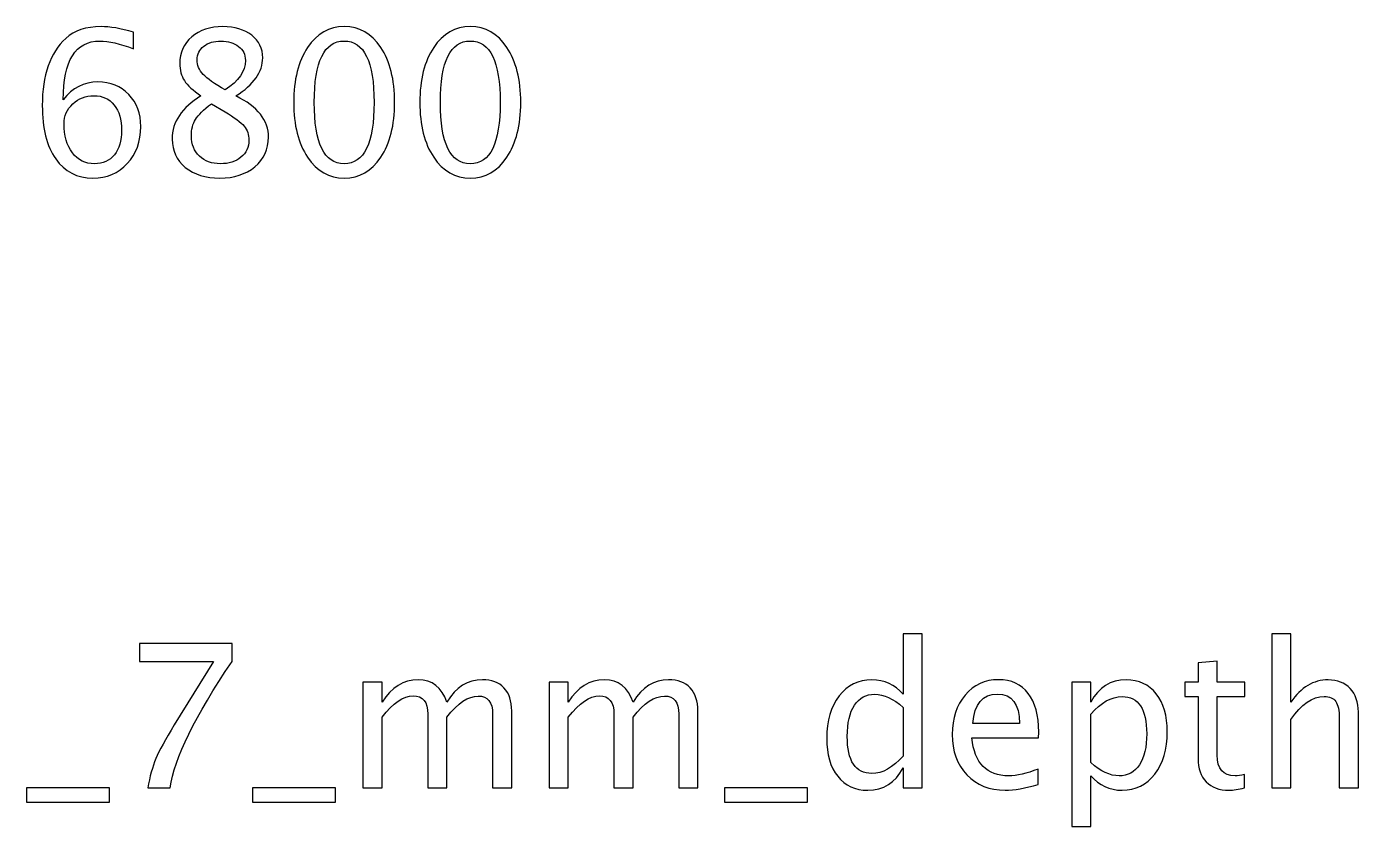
# Model space of a CAD drawing. Header units: centimetres. Extents: x -12.7 to 12.7, y -6.3 to 14.1.
# Drawn here: x 4.19 to 12.67, y 9.02 to 14.11 of the extents above; entities that cross this region are included whole.
import ezdxf

# ---------------------------------------------------------------- set-up
doc = ezdxf.new("R2010")
doc.units = ezdxf.units.CM
doc.header["$MEASUREMENT"] = 0
doc.layers.add('Layer 1', color=7, linetype='Continuous')

msp = doc.modelspace()

# ---------------------------------------------------------------- linework, layer by layer
at = {"layer": 'Layer 1'}
for points, knots in [([(4.42574, 13.64627), (4.48416, 13.72183), (4.55761, 13.75972), (4.64609, 13.75972), (4.64609, 13.75972), (4.72631, 13.75972), (4.79192, 13.73326), (4.84315, 13.68013), (4.84315, 13.68013), (4.89416, 13.62701), (4.91977, 13.55885), (4.91977, 13.47566), (4.91977, 13.47566), (4.91977, 13.3802), (4.8912, 13.30167), (4.83383, 13.24008), (4.83383, 13.24008), (4.77647, 13.17848), (4.70366, 13.14758), (4.61497, 13.14758), (4.61497, 13.14758), (4.51422, 13.14758), (4.43505, 13.18843), (4.37812, 13.26992), (4.37812, 13.26992), (4.32097, 13.35163), (4.29239, 13.46466), (4.29239, 13.6088), (4.29239, 13.6088), (4.29239, 13.80311), (4.34234, 13.94556), (4.44204, 14.03658), (4.44204, 14.03658), (4.49623, 14.08653), (4.57116, 14.11151), (4.66662, 14.11151), (4.66662, 14.11151), (4.72207, 14.11151), (4.79087, 14.10008), (4.87278, 14.07722), (4.87278, 14.07722), (4.87278, 14.07722), (4.87278, 13.97054), (4.87278, 13.97054), (4.87278, 13.97054), (4.78621, 14.00356), (4.71509, 14.02007), (4.65921, 14.02007), (4.65921, 14.02007), (4.50363, 14.02007), (4.42574, 13.8954), (4.42574, 13.64627)], [0, 0, 0, 0, 0.0714286, 0.0714286, 0.0714286, 0.0714286, 0.1428571, 0.1428571, 0.1428571, 0.1428571, 0.2142857, 0.2142857, 0.2142857, 0.2142857, 0.2857143, 0.2857143, 0.2857143, 0.2857143, 0.3571429, 0.3571429, 0.3571429, 0.3571429, 0.4285714, 0.4285714, 0.4285714, 0.4285714, 0.5, 0.5, 0.5, 0.5, 0.5714286, 0.5714286, 0.5714286, 0.5714286, 0.6428571, 0.6428571, 0.6428571, 0.6428571, 0.7142857, 0.7142857, 0.7142857, 0.7142857, 0.7857143, 0.7857143, 0.7857143, 0.7857143, 0.8571429, 0.8571429, 0.8571429, 0.8571429, 1, 1, 1, 1]), ([(5.30246, 13.67019), (5.25208, 13.70532), (5.21695, 13.73792), (5.19726, 13.76819), (5.19726, 13.76819), (5.17758, 13.79824), (5.16784, 13.83465), (5.16784, 13.8772), (5.16784, 13.8772), (5.16784, 13.94662), (5.19324, 14.00314), (5.24383, 14.04653), (5.24383, 14.04653), (5.29463, 14.08992), (5.36088, 14.11151), (5.44258, 14.11151), (5.44258, 14.11151), (5.51794, 14.11151), (5.57911, 14.0931), (5.62589, 14.05627), (5.62589, 14.05627), (5.67267, 14.01965), (5.69616, 13.97181), (5.69616, 13.91318), (5.69616, 13.91318), (5.69616, 13.82428), (5.63922, 13.74321), (5.52556, 13.67019), (5.52556, 13.67019), (5.66378, 13.60245), (5.73299, 13.51503), (5.73299, 13.40793), (5.73299, 13.40793), (5.73299, 13.33152), (5.70399, 13.26908), (5.64621, 13.22039), (5.64621, 13.22039), (5.58842, 13.17192), (5.51413, 13.14758), (5.42311, 13.14758), (5.42311, 13.14758), (5.33231, 13.14758), (5.25907, 13.17044), (5.20319, 13.21616), (5.20319, 13.21616), (5.14752, 13.26167), (5.11958, 13.32178), (5.11958, 13.39608), (5.11958, 13.39608), (5.11958, 13.50614), (5.18054, 13.59737), (5.30246, 13.67019)], [0, 0, 0, 0, 0.0714286, 0.0714286, 0.0714286, 0.0714286, 0.1428571, 0.1428571, 0.1428571, 0.1428571, 0.2142857, 0.2142857, 0.2142857, 0.2142857, 0.2857143, 0.2857143, 0.2857143, 0.2857143, 0.3571429, 0.3571429, 0.3571429, 0.3571429, 0.4285714, 0.4285714, 0.4285714, 0.4285714, 0.5, 0.5, 0.5, 0.5, 0.5714286, 0.5714286, 0.5714286, 0.5714286, 0.6428571, 0.6428571, 0.6428571, 0.6428571, 0.7142857, 0.7142857, 0.7142857, 0.7142857, 0.7857143, 0.7857143, 0.7857143, 0.7857143, 0.8571429, 0.8571429, 0.8571429, 0.8571429, 1, 1, 1, 1]), ([(6.21474, 13.14758), (6.11843, 13.14758), (6.04075, 13.19182), (5.98191, 13.28008), (5.98191, 13.28008), (5.92285, 13.36835), (5.89343, 13.48477), (5.89343, 13.62955), (5.89343, 13.62955), (5.89343, 13.77433), (5.92285, 13.89074), (5.98191, 13.97901), (5.98191, 13.97901), (6.04075, 14.06727), (6.11843, 14.11151), (6.21474, 14.11151), (6.21474, 14.11151), (6.31147, 14.11151), (6.38915, 14.06748), (6.448, 13.97943), (6.448, 13.97943), (6.50663, 13.89138), (6.53605, 13.77475), (6.53605, 13.62955), (6.53605, 13.62955), (6.53605, 13.48477), (6.50663, 13.36835), (6.448, 13.28008), (6.448, 13.28008), (6.38915, 13.19182), (6.31147, 13.14758), (6.21474, 13.14758)], [0, 0, 0, 0, 0.1111111, 0.1111111, 0.1111111, 0.1111111, 0.2222222, 0.2222222, 0.2222222, 0.2222222, 0.3333333, 0.3333333, 0.3333333, 0.3333333, 0.4444444, 0.4444444, 0.4444444, 0.4444444, 0.5555556, 0.5555556, 0.5555556, 0.5555556, 0.6666667, 0.6666667, 0.6666667, 0.6666667, 0.7777778, 0.7777778, 0.7777778, 0.7777778, 1, 1, 1, 1]), ([(7.0178, 13.14758), (6.92149, 13.14758), (6.84381, 13.19182), (6.78497, 13.28008), (6.78497, 13.28008), (6.72591, 13.36835), (6.69649, 13.48477), (6.69649, 13.62955), (6.69649, 13.62955), (6.69649, 13.77433), (6.72591, 13.89074), (6.78497, 13.97901), (6.78497, 13.97901), (6.84381, 14.06727), (6.92149, 14.11151), (7.0178, 14.11151), (7.0178, 14.11151), (7.11453, 14.11151), (7.19221, 14.06748), (7.25106, 13.97943), (7.25106, 13.97943), (7.30969, 13.89138), (7.33911, 13.77475), (7.33911, 13.62955), (7.33911, 13.62955), (7.33911, 13.48477), (7.30969, 13.36835), (7.25106, 13.28008), (7.25106, 13.28008), (7.19221, 13.19182), (7.11453, 13.14758), (7.0178, 13.14758)], [0, 0, 0, 0, 0.1111111, 0.1111111, 0.1111111, 0.1111111, 0.2222222, 0.2222222, 0.2222222, 0.2222222, 0.3333333, 0.3333333, 0.3333333, 0.3333333, 0.4444444, 0.4444444, 0.4444444, 0.4444444, 0.5555556, 0.5555556, 0.5555556, 0.5555556, 0.6666667, 0.6666667, 0.6666667, 0.6666667, 0.7777778, 0.7777778, 0.7777778, 0.7777778, 1, 1, 1, 1]), ([(5.4574, 13.7085), (5.54291, 13.76501), (5.58567, 13.82767), (5.58567, 13.89688), (5.58567, 13.89688), (5.58567, 13.93392), (5.57128, 13.96356), (5.5427, 13.9862), (5.5427, 13.9862), (5.51392, 14.00885), (5.47645, 14.02007), (5.4301, 14.02007), (5.4301, 14.02007), (5.38522, 14.02007), (5.3486, 14.00906), (5.32045, 13.98684), (5.32045, 13.98684), (5.2923, 13.96461), (5.27833, 13.93604), (5.27833, 13.90069), (5.27833, 13.90069), (5.27833, 13.8664), (5.29103, 13.8355), (5.31643, 13.80798), (5.31643, 13.80798), (5.34183, 13.78068), (5.38882, 13.74744), (5.4574, 13.7085)], [0, 0, 0, 0, 0.125, 0.125, 0.125, 0.125, 0.25, 0.25, 0.25, 0.25, 0.375, 0.375, 0.375, 0.375, 0.5, 0.5, 0.5, 0.5, 0.625, 0.625, 0.625, 0.625, 0.75, 0.75, 0.75, 0.75, 1, 1, 1, 1]), ([(6.21453, 13.23902), (6.34174, 13.23902), (6.40524, 13.3692), (6.40524, 13.62955), (6.40524, 13.62955), (6.40524, 13.8899), (6.34174, 14.02007), (6.21453, 14.02007), (6.21453, 14.02007), (6.08774, 14.02007), (6.02424, 13.8899), (6.02424, 13.62955), (6.02424, 13.62955), (6.02424, 13.3692), (6.08774, 13.23902), (6.21453, 13.23902)], [0, 0, 0, 0, 0.2, 0.2, 0.2, 0.2, 0.4, 0.4, 0.4, 0.4, 0.6, 0.6, 0.6, 0.6, 1, 1, 1, 1]), ([(7.01759, 13.23902), (7.1448, 13.23902), (7.2083, 13.3692), (7.2083, 13.62955), (7.2083, 13.62955), (7.2083, 13.8899), (7.1448, 14.02007), (7.01759, 14.02007), (7.01759, 14.02007), (6.8908, 14.02007), (6.8273, 13.8899), (6.8273, 13.62955), (6.8273, 13.62955), (6.8273, 13.3692), (6.8908, 13.23902), (7.01759, 13.23902)], [0, 0, 0, 0, 0.2, 0.2, 0.2, 0.2, 0.4, 0.4, 0.4, 0.4, 0.6, 0.6, 0.6, 0.6, 1, 1, 1, 1]), ([(4.79785, 13.45153), (4.79785, 13.51948), (4.78219, 13.57324), (4.75065, 13.61282), (4.75065, 13.61282), (4.71911, 13.65241), (4.67593, 13.67209), (4.62111, 13.67209), (4.62111, 13.67209), (4.56883, 13.67209), (4.52417, 13.65473), (4.48691, 13.61981), (4.48691, 13.61981), (4.44945, 13.5851), (4.43082, 13.54319), (4.43082, 13.49429), (4.43082, 13.49429), (4.43082, 13.41724), (4.4486, 13.35544), (4.48395, 13.30887), (4.48395, 13.30887), (4.51951, 13.2623), (4.5665, 13.23902), (4.62492, 13.23902), (4.62492, 13.23902), (4.67805, 13.23902), (4.72017, 13.25807), (4.75128, 13.29617), (4.75128, 13.29617), (4.7824, 13.33427), (4.79785, 13.38613), (4.79785, 13.45153)], [0, 0, 0, 0, 0.1111111, 0.1111111, 0.1111111, 0.1111111, 0.2222222, 0.2222222, 0.2222222, 0.2222222, 0.3333333, 0.3333333, 0.3333333, 0.3333333, 0.4444444, 0.4444444, 0.4444444, 0.4444444, 0.5555556, 0.5555556, 0.5555556, 0.5555556, 0.6666667, 0.6666667, 0.6666667, 0.6666667, 0.7777778, 0.7777778, 0.7777778, 0.7777778, 1, 1, 1, 1]), ([(5.36892, 13.62066), (5.31939, 13.58256), (5.28574, 13.54932), (5.26796, 13.52096), (5.26796, 13.52096), (5.25039, 13.4926), (5.2415, 13.45746), (5.2415, 13.41513), (5.2415, 13.41513), (5.2415, 13.36263), (5.25843, 13.32009), (5.29251, 13.2877), (5.29251, 13.2877), (5.32659, 13.25532), (5.37125, 13.23902), (5.42692, 13.23902), (5.42692, 13.23902), (5.48047, 13.23902), (5.52408, 13.25278), (5.55773, 13.28051), (5.55773, 13.28051), (5.5916, 13.30824), (5.60853, 13.34422), (5.60853, 13.38846), (5.60853, 13.38846), (5.60853, 13.42402), (5.59816, 13.45429), (5.5772, 13.47884), (5.5772, 13.47884), (5.55625, 13.50339), (5.51582, 13.53345), (5.45592, 13.56901), (5.45592, 13.56901), (5.45592, 13.56901), (5.36892, 13.62066), (5.36892, 13.62066)], [0, 0, 0, 0, 0.1, 0.1, 0.1, 0.1, 0.2, 0.2, 0.2, 0.2, 0.3, 0.3, 0.3, 0.3, 0.4, 0.4, 0.4, 0.4, 0.5, 0.5, 0.5, 0.5, 0.6, 0.6, 0.6, 0.6, 0.7, 0.7, 0.7, 0.7, 0.8, 0.8, 0.8, 0.8, 1, 1, 1, 1]), ([(4.96485, 9.2673), (4.9767, 9.33884), (4.99385, 9.40086), (5.01586, 9.45293), (5.01586, 9.45293), (5.03788, 9.505), (5.07703, 9.57676), (5.13291, 9.66777), (5.13291, 9.66777), (5.13291, 9.66777), (5.38268, 10.07121), (5.38268, 10.07121), (5.38268, 10.07121), (5.38268, 10.07121), (4.91151, 10.07121), (4.91151, 10.07121), (4.91151, 10.07121), (4.91151, 10.07121), (4.91151, 10.18551), (4.91151, 10.18551), (4.91151, 10.18551), (4.91151, 10.18551), (5.50079, 10.18551), (5.50079, 10.18551), (5.50079, 10.18551), (5.50079, 10.18551), (5.50079, 10.07121), (5.50079, 10.07121), (5.50079, 10.07121), (5.26563, 9.72408), (5.13397, 9.45611), (5.10582, 9.2673), (5.10582, 9.2673), (5.10582, 9.2673), (4.96485, 9.2673), (4.96485, 9.2673)], [0, 0, 0, 0, 0.1, 0.1, 0.1, 0.1, 0.2, 0.2, 0.2, 0.2, 0.3, 0.3, 0.3, 0.3, 0.4, 0.4, 0.4, 0.4, 0.5, 0.5, 0.5, 0.5, 0.6, 0.6, 0.6, 0.6, 0.7, 0.7, 0.7, 0.7, 0.8, 0.8, 0.8, 0.8, 1, 1, 1, 1]), ([(9.77392, 9.2673), (9.77392, 9.2673), (9.77392, 9.39367), (9.77392, 9.39367), (9.77392, 9.39367), (9.72418, 9.29926), (9.64925, 9.25206), (9.54913, 9.25206), (9.54913, 9.25206), (9.46785, 9.25206), (9.40393, 9.28148), (9.35736, 9.34054), (9.35736, 9.34054), (9.31079, 9.39959), (9.28751, 9.48024), (9.28751, 9.58247), (9.28751, 9.58247), (9.28751, 9.69423), (9.31397, 9.78419), (9.36667, 9.85235), (9.36667, 9.85235), (9.41959, 9.92029), (9.48902, 9.95437), (9.57517, 9.95437), (9.57517, 9.95437), (9.65496, 9.95437), (9.72143, 9.92389), (9.77392, 9.86272), (9.77392, 9.86272), (9.77392, 9.86272), (9.77392, 10.24647), (9.77392, 10.24647), (9.77392, 10.24647), (9.77392, 10.24647), (9.89584, 10.24647), (9.89584, 10.24647), (9.89584, 10.24647), (9.89584, 10.24647), (9.89584, 9.2673), (9.89584, 9.2673), (9.89584, 9.2673), (9.89584, 9.2673), (9.77392, 9.2673), (9.77392, 9.2673)], [0, 0, 0, 0, 0.0833333, 0.0833333, 0.0833333, 0.0833333, 0.1666667, 0.1666667, 0.1666667, 0.1666667, 0.25, 0.25, 0.25, 0.25, 0.3333333, 0.3333333, 0.3333333, 0.3333333, 0.4166667, 0.4166667, 0.4166667, 0.4166667, 0.5, 0.5, 0.5, 0.5, 0.5833333, 0.5833333, 0.5833333, 0.5833333, 0.6666667, 0.6666667, 0.6666667, 0.6666667, 0.75, 0.75, 0.75, 0.75, 0.8333333, 0.8333333, 0.8333333, 0.8333333, 1, 1, 1, 1]), ([(12.12193, 9.2673), (12.12193, 9.2673), (12.12193, 10.24647), (12.12193, 10.24647), (12.12193, 10.24647), (12.12193, 10.24647), (12.24385, 10.24647), (12.24385, 10.24647), (12.24385, 10.24647), (12.24385, 10.24647), (12.24385, 9.81319), (12.24385, 9.81319), (12.24385, 9.81319), (12.30841, 9.90738), (12.38757, 9.95437), (12.48113, 9.95437), (12.48113, 9.95437), (12.53997, 9.95437), (12.58675, 9.93596), (12.62125, 9.89891), (12.62125, 9.89891), (12.65575, 9.86208), (12.67311, 9.81234), (12.67311, 9.75011), (12.67311, 9.75011), (12.67311, 9.75011), (12.67311, 9.2673), (12.67311, 9.2673), (12.67311, 9.2673), (12.67311, 9.2673), (12.55119, 9.2673), (12.55119, 9.2673), (12.55119, 9.2673), (12.55119, 9.2673), (12.55119, 9.71032), (12.55119, 9.71032), (12.55119, 9.71032), (12.55119, 9.76027), (12.54378, 9.79583), (12.52918, 9.817), (12.52918, 9.817), (12.51436, 9.83838), (12.49002, 9.84896), (12.45594, 9.84896), (12.45594, 9.84896), (12.38101, 9.84896), (12.31031, 9.80007), (12.24385, 9.70228), (12.24385, 9.70228), (12.24385, 9.70228), (12.24385, 9.2673), (12.24385, 9.2673), (12.24385, 9.2673), (12.24385, 9.2673), (12.12193, 9.2673), (12.12193, 9.2673)], [0, 0, 0, 0, 0.0666667, 0.0666667, 0.0666667, 0.0666667, 0.1333333, 0.1333333, 0.1333333, 0.1333333, 0.2, 0.2, 0.2, 0.2, 0.2666667, 0.2666667, 0.2666667, 0.2666667, 0.3333333, 0.3333333, 0.3333333, 0.3333333, 0.4, 0.4, 0.4, 0.4, 0.4666667, 0.4666667, 0.4666667, 0.4666667, 0.5333333, 0.5333333, 0.5333333, 0.5333333, 0.6, 0.6, 0.6, 0.6, 0.6666667, 0.6666667, 0.6666667, 0.6666667, 0.7333333, 0.7333333, 0.7333333, 0.7333333, 0.8, 0.8, 0.8, 0.8, 0.8666667, 0.8666667, 0.8666667, 0.8666667, 1, 1, 1, 1]), ([(11.94794, 9.26751), (11.91026, 9.25714), (11.87746, 9.25206), (11.84973, 9.25206), (11.84973, 9.25206), (11.7875, 9.25206), (11.73903, 9.26984), (11.70431, 9.3054), (11.70431, 9.3054), (11.66939, 9.34096), (11.65203, 9.39028), (11.65203, 9.45357), (11.65203, 9.45357), (11.65203, 9.45357), (11.65203, 9.84896), (11.65203, 9.84896), (11.65203, 9.84896), (11.65203, 9.84896), (11.56779, 9.84896), (11.56779, 9.84896), (11.56779, 9.84896), (11.56779, 9.84896), (11.56779, 9.9404), (11.56779, 9.9404), (11.56779, 9.9404), (11.56779, 9.9404), (11.65203, 9.9404), (11.65203, 9.9404), (11.65203, 9.9404), (11.65203, 9.9404), (11.65203, 10.06211), (11.65203, 10.06211), (11.65203, 10.06211), (11.65203, 10.06211), (11.77395, 10.07375), (11.77395, 10.07375), (11.77395, 10.07375), (11.77395, 10.07375), (11.77395, 9.9404), (11.77395, 9.9404), (11.77395, 9.9404), (11.77395, 9.9404), (11.95048, 9.9404), (11.95048, 9.9404), (11.95048, 9.9404), (11.95048, 9.9404), (11.95048, 9.84896), (11.95048, 9.84896), (11.95048, 9.84896), (11.95048, 9.84896), (11.77395, 9.84896), (11.77395, 9.84896), (11.77395, 9.84896), (11.77395, 9.84896), (11.77395, 9.47558), (11.77395, 9.47558), (11.77395, 9.47558), (11.77395, 9.38753), (11.81226, 9.3435), (11.88867, 9.3435), (11.88867, 9.3435), (11.90497, 9.3435), (11.92466, 9.34625), (11.94794, 9.35154), (11.94794, 9.35154), (11.94794, 9.35154), (11.94794, 9.26751), (11.94794, 9.26751)], [0, 0, 0, 0, 0.0555556, 0.0555556, 0.0555556, 0.0555556, 0.1111111, 0.1111111, 0.1111111, 0.1111111, 0.1666667, 0.1666667, 0.1666667, 0.1666667, 0.2222222, 0.2222222, 0.2222222, 0.2222222, 0.2777778, 0.2777778, 0.2777778, 0.2777778, 0.3333333, 0.3333333, 0.3333333, 0.3333333, 0.3888889, 0.3888889, 0.3888889, 0.3888889, 0.4444444, 0.4444444, 0.4444444, 0.4444444, 0.5, 0.5, 0.5, 0.5, 0.5555556, 0.5555556, 0.5555556, 0.5555556, 0.6111111, 0.6111111, 0.6111111, 0.6111111, 0.6666667, 0.6666667, 0.6666667, 0.6666667, 0.7222222, 0.7222222, 0.7222222, 0.7222222, 0.7777778, 0.7777778, 0.7777778, 0.7777778, 0.8333333, 0.8333333, 0.8333333, 0.8333333, 0.8888889, 0.8888889, 0.8888889, 0.8888889, 1, 1, 1, 1]), ([(6.33433, 9.2673), (6.33433, 9.2673), (6.33433, 9.9404), (6.33433, 9.9404), (6.33433, 9.9404), (6.33433, 9.9404), (6.45625, 9.9404), (6.45625, 9.9404), (6.45625, 9.9404), (6.45625, 9.9404), (6.45625, 9.81319), (6.45625, 9.81319), (6.45625, 9.81319), (6.51573, 9.90738), (6.59193, 9.95437), (6.68527, 9.95437), (6.68527, 9.95437), (6.77523, 9.95437), (6.8364, 9.90738), (6.869, 9.81319), (6.869, 9.81319), (6.92679, 9.90823), (7.00214, 9.95564), (7.09464, 9.95564), (7.09464, 9.95564), (7.15369, 9.95564), (7.19962, 9.93828), (7.23243, 9.90336), (7.23243, 9.90336), (7.26524, 9.86843), (7.28175, 9.81954), (7.28175, 9.75667), (7.28175, 9.75667), (7.28175, 9.75667), (7.28175, 9.2673), (7.28175, 9.2673), (7.28175, 9.2673), (7.28175, 9.2673), (7.15983, 9.2673), (7.15983, 9.2673), (7.15983, 9.2673), (7.15983, 9.2673), (7.15983, 9.73657), (7.15983, 9.73657), (7.15983, 9.73657), (7.15983, 9.81319), (7.12935, 9.8515), (7.06839, 9.8515), (7.06839, 9.8515), (7.0051, 9.8515), (6.93864, 9.80684), (6.869, 9.7173), (6.869, 9.7173), (6.869, 9.7173), (6.869, 9.2673), (6.869, 9.2673), (6.869, 9.2673), (6.869, 9.2673), (6.74708, 9.2673), (6.74708, 9.2673), (6.74708, 9.2673), (6.74708, 9.2673), (6.74708, 9.73699), (6.74708, 9.73699), (6.74708, 9.73699), (6.74708, 9.81425), (6.71618, 9.85277), (6.65416, 9.85277), (6.65416, 9.85277), (6.59256, 9.85277), (6.52652, 9.8079), (6.45625, 9.71794), (6.45625, 9.71794), (6.45625, 9.71794), (6.45625, 9.2673), (6.45625, 9.2673), (6.45625, 9.2673), (6.45625, 9.2673), (6.33433, 9.2673), (6.33433, 9.2673)], [0, 0, 0, 0, 0.047619, 0.047619, 0.047619, 0.047619, 0.0952381, 0.0952381, 0.0952381, 0.0952381, 0.1428571, 0.1428571, 0.1428571, 0.1428571, 0.1904762, 0.1904762, 0.1904762, 0.1904762, 0.2380952, 0.2380952, 0.2380952, 0.2380952, 0.2857143, 0.2857143, 0.2857143, 0.2857143, 0.3333333, 0.3333333, 0.3333333, 0.3333333, 0.3809524, 0.3809524, 0.3809524, 0.3809524, 0.4285714, 0.4285714, 0.4285714, 0.4285714, 0.4761905, 0.4761905, 0.4761905, 0.4761905, 0.5238095, 0.5238095, 0.5238095, 0.5238095, 0.5714286, 0.5714286, 0.5714286, 0.5714286, 0.6190476, 0.6190476, 0.6190476, 0.6190476, 0.6666667, 0.6666667, 0.6666667, 0.6666667, 0.7142857, 0.7142857, 0.7142857, 0.7142857, 0.7619048, 0.7619048, 0.7619048, 0.7619048, 0.8095238, 0.8095238, 0.8095238, 0.8095238, 0.8571429, 0.8571429, 0.8571429, 0.8571429, 0.9047619, 0.9047619, 0.9047619, 0.9047619, 1, 1, 1, 1]), ([(7.52009, 9.2673), (7.52009, 9.2673), (7.52009, 9.9404), (7.52009, 9.9404), (7.52009, 9.9404), (7.52009, 9.9404), (7.64201, 9.9404), (7.64201, 9.9404), (7.64201, 9.9404), (7.64201, 9.9404), (7.64201, 9.81319), (7.64201, 9.81319), (7.64201, 9.81319), (7.70149, 9.90738), (7.77769, 9.95437), (7.87103, 9.95437), (7.87103, 9.95437), (7.96099, 9.95437), (8.02216, 9.90738), (8.05476, 9.81319), (8.05476, 9.81319), (8.11255, 9.90823), (8.1879, 9.95564), (8.2804, 9.95564), (8.2804, 9.95564), (8.33945, 9.95564), (8.38538, 9.93828), (8.41819, 9.90336), (8.41819, 9.90336), (8.451, 9.86843), (8.46751, 9.81954), (8.46751, 9.75667), (8.46751, 9.75667), (8.46751, 9.75667), (8.46751, 9.2673), (8.46751, 9.2673), (8.46751, 9.2673), (8.46751, 9.2673), (8.34559, 9.2673), (8.34559, 9.2673), (8.34559, 9.2673), (8.34559, 9.2673), (8.34559, 9.73657), (8.34559, 9.73657), (8.34559, 9.73657), (8.34559, 9.81319), (8.31511, 9.8515), (8.25415, 9.8515), (8.25415, 9.8515), (8.19086, 9.8515), (8.1244, 9.80684), (8.05476, 9.7173), (8.05476, 9.7173), (8.05476, 9.7173), (8.05476, 9.2673), (8.05476, 9.2673), (8.05476, 9.2673), (8.05476, 9.2673), (7.93284, 9.2673), (7.93284, 9.2673), (7.93284, 9.2673), (7.93284, 9.2673), (7.93284, 9.73699), (7.93284, 9.73699), (7.93284, 9.73699), (7.93284, 9.81425), (7.90194, 9.85277), (7.83992, 9.85277), (7.83992, 9.85277), (7.77832, 9.85277), (7.71228, 9.8079), (7.64201, 9.71794), (7.64201, 9.71794), (7.64201, 9.71794), (7.64201, 9.2673), (7.64201, 9.2673), (7.64201, 9.2673), (7.64201, 9.2673), (7.52009, 9.2673), (7.52009, 9.2673)], [0, 0, 0, 0, 0.047619, 0.047619, 0.047619, 0.047619, 0.0952381, 0.0952381, 0.0952381, 0.0952381, 0.1428571, 0.1428571, 0.1428571, 0.1428571, 0.1904762, 0.1904762, 0.1904762, 0.1904762, 0.2380952, 0.2380952, 0.2380952, 0.2380952, 0.2857143, 0.2857143, 0.2857143, 0.2857143, 0.3333333, 0.3333333, 0.3333333, 0.3333333, 0.3809524, 0.3809524, 0.3809524, 0.3809524, 0.4285714, 0.4285714, 0.4285714, 0.4285714, 0.4761905, 0.4761905, 0.4761905, 0.4761905, 0.5238095, 0.5238095, 0.5238095, 0.5238095, 0.5714286, 0.5714286, 0.5714286, 0.5714286, 0.6190476, 0.6190476, 0.6190476, 0.6190476, 0.6666667, 0.6666667, 0.6666667, 0.6666667, 0.7142857, 0.7142857, 0.7142857, 0.7142857, 0.7619048, 0.7619048, 0.7619048, 0.7619048, 0.8095238, 0.8095238, 0.8095238, 0.8095238, 0.8571429, 0.8571429, 0.8571429, 0.8571429, 0.9047619, 0.9047619, 0.9047619, 0.9047619, 1, 1, 1, 1]), ([(10.63413, 9.28889), (10.55222, 9.26434), (10.48215, 9.25206), (10.42373, 9.25206), (10.42373, 9.25206), (10.32404, 9.25206), (10.24297, 9.28508), (10.18053, 9.35091), (10.18053, 9.35091), (10.11809, 9.41674), (10.08676, 9.50204), (10.08676, 9.60703), (10.08676, 9.60703), (10.08676, 9.70884), (10.11428, 9.79245), (10.16952, 9.85785), (10.16952, 9.85785), (10.22477, 9.92304), (10.29546, 9.95564), (10.38161, 9.95564), (10.38161, 9.95564), (10.4631, 9.95564), (10.52618, 9.92664), (10.57063, 9.86865), (10.57063, 9.86865), (10.61508, 9.81065), (10.63731, 9.72852), (10.63731, 9.62205), (10.63731, 9.62205), (10.63731, 9.62205), (10.63667, 9.5848), (10.63667, 9.5848), (10.63667, 9.5848), (10.63667, 9.5848), (10.21122, 9.5848), (10.21122, 9.5848), (10.21122, 9.5848), (10.229, 9.42393), (10.30753, 9.3435), (10.44659, 9.3435), (10.44659, 9.3435), (10.49761, 9.3435), (10.56005, 9.35789), (10.63413, 9.38668), (10.63413, 9.38668), (10.63413, 9.38668), (10.63413, 9.28889), (10.63413, 9.28889)], [0, 0, 0, 0, 0.0769231, 0.0769231, 0.0769231, 0.0769231, 0.1538462, 0.1538462, 0.1538462, 0.1538462, 0.2307692, 0.2307692, 0.2307692, 0.2307692, 0.3076923, 0.3076923, 0.3076923, 0.3076923, 0.3846154, 0.3846154, 0.3846154, 0.3846154, 0.4615385, 0.4615385, 0.4615385, 0.4615385, 0.5384615, 0.5384615, 0.5384615, 0.5384615, 0.6153846, 0.6153846, 0.6153846, 0.6153846, 0.6923077, 0.6923077, 0.6923077, 0.6923077, 0.7692308, 0.7692308, 0.7692308, 0.7692308, 0.8461538, 0.8461538, 0.8461538, 0.8461538, 1, 1, 1, 1]), ([(10.8477, 9.02219), (10.8477, 9.02219), (10.8477, 9.9404), (10.8477, 9.9404), (10.8477, 9.9404), (10.8477, 9.9404), (10.96962, 9.9404), (10.96962, 9.9404), (10.96962, 9.9404), (10.96962, 9.9404), (10.96962, 9.81319), (10.96962, 9.81319), (10.96962, 9.81319), (11.01957, 9.90738), (11.09472, 9.95437), (11.19483, 9.95437), (11.19483, 9.95437), (11.2759, 9.95437), (11.33961, 9.92495), (11.38618, 9.86589), (11.38618, 9.86589), (11.43275, 9.80684), (11.45603, 9.72619), (11.45603, 9.62396), (11.45603, 9.62396), (11.45603, 9.51262), (11.42957, 9.42266), (11.37687, 9.35451), (11.37687, 9.35451), (11.32416, 9.28614), (11.25474, 9.25206), (11.1688, 9.25206), (11.1688, 9.25206), (11.089, 9.25206), (11.02254, 9.28254), (10.96962, 9.34371), (10.96962, 9.34371), (10.96962, 9.34371), (10.96962, 9.02219), (10.96962, 9.02219), (10.96962, 9.02219), (10.96962, 9.02219), (10.8477, 9.02219), (10.8477, 9.02219)], [0, 0, 0, 0, 0.0833333, 0.0833333, 0.0833333, 0.0833333, 0.1666667, 0.1666667, 0.1666667, 0.1666667, 0.25, 0.25, 0.25, 0.25, 0.3333333, 0.3333333, 0.3333333, 0.3333333, 0.4166667, 0.4166667, 0.4166667, 0.4166667, 0.5, 0.5, 0.5, 0.5, 0.5833333, 0.5833333, 0.5833333, 0.5833333, 0.6666667, 0.6666667, 0.6666667, 0.6666667, 0.75, 0.75, 0.75, 0.75, 0.8333333, 0.8333333, 0.8333333, 0.8333333, 1, 1, 1, 1]), ([(9.77392, 9.77932), (9.71063, 9.83499), (9.65073, 9.86293), (9.594, 9.86293), (9.594, 9.86293), (9.53812, 9.86293), (9.49494, 9.83965), (9.46425, 9.79287), (9.46425, 9.79287), (9.43356, 9.7463), (9.41832, 9.68026), (9.41832, 9.59475), (9.41832, 9.59475), (9.41832, 9.43748), (9.47039, 9.35874), (9.57474, 9.35874), (9.57474, 9.35874), (9.64248, 9.35874), (9.70894, 9.39578), (9.77392, 9.46965), (9.77392, 9.46965), (9.77392, 9.46965), (9.77392, 9.77932), (9.77392, 9.77932)], [0, 0, 0, 0, 0.1428571, 0.1428571, 0.1428571, 0.1428571, 0.2857143, 0.2857143, 0.2857143, 0.2857143, 0.4285714, 0.4285714, 0.4285714, 0.4285714, 0.5714286, 0.5714286, 0.5714286, 0.5714286, 0.7142857, 0.7142857, 0.7142857, 0.7142857, 1, 1, 1, 1]), ([(10.21757, 9.67624), (10.21757, 9.67624), (10.51475, 9.67624), (10.51475, 9.67624), (10.51475, 9.67624), (10.51475, 9.80155), (10.46797, 9.8642), (10.37463, 9.8642), (10.37463, 9.8642), (10.28065, 9.8642), (10.22837, 9.80155), (10.21757, 9.67624)], [0, 0, 0, 0, 0.25, 0.25, 0.25, 0.25, 0.5, 0.5, 0.5, 0.5, 1, 1, 1, 1]), ([(10.96962, 9.42774), (11.03249, 9.37165), (11.09239, 9.3435), (11.14933, 9.3435), (11.14933, 9.3435), (11.20542, 9.3435), (11.24881, 9.367), (11.27929, 9.41377), (11.27929, 9.41377), (11.30998, 9.46055), (11.32522, 9.52638), (11.32522, 9.61147), (11.32522, 9.61147), (11.32522, 9.76895), (11.27315, 9.84769), (11.16901, 9.84769), (11.16901, 9.84769), (11.10085, 9.84769), (11.03439, 9.81086), (10.96962, 9.73699), (10.96962, 9.73699), (10.96962, 9.73699), (10.96962, 9.42774), (10.96962, 9.42774)], [0, 0, 0, 0, 0.1428571, 0.1428571, 0.1428571, 0.1428571, 0.2857143, 0.2857143, 0.2857143, 0.2857143, 0.4285714, 0.4285714, 0.4285714, 0.4285714, 0.5714286, 0.5714286, 0.5714286, 0.5714286, 0.7142857, 0.7142857, 0.7142857, 0.7142857, 1, 1, 1, 1]), ([(4.19269, 9.17586), (4.19269, 9.17586), (4.19269, 9.2673), (4.19269, 9.2673), (4.19269, 9.2673), (4.19269, 9.2673), (4.72101, 9.2673), (4.72101, 9.2673), (4.72101, 9.2673), (4.72101, 9.2673), (4.72101, 9.17586), (4.72101, 9.17586), (4.72101, 9.17586), (4.72101, 9.17586), (4.19269, 9.17586), (4.19269, 9.17586)], [0, 0, 0, 0, 0.2, 0.2, 0.2, 0.2, 0.4, 0.4, 0.4, 0.4, 0.6, 0.6, 0.6, 0.6, 1, 1, 1, 1]), ([(5.63075, 9.17586), (5.63075, 9.17586), (5.63075, 9.2673), (5.63075, 9.2673), (5.63075, 9.2673), (5.63075, 9.2673), (6.15907, 9.2673), (6.15907, 9.2673), (6.15907, 9.2673), (6.15907, 9.2673), (6.15907, 9.17586), (6.15907, 9.17586), (6.15907, 9.17586), (6.15907, 9.17586), (5.63075, 9.17586), (5.63075, 9.17586)], [0, 0, 0, 0, 0.2, 0.2, 0.2, 0.2, 0.4, 0.4, 0.4, 0.4, 0.6, 0.6, 0.6, 0.6, 1, 1, 1, 1]), ([(8.63727, 9.17586), (8.63727, 9.17586), (8.63727, 9.2673), (8.63727, 9.2673), (8.63727, 9.2673), (8.63727, 9.2673), (9.16559, 9.2673), (9.16559, 9.2673), (9.16559, 9.2673), (9.16559, 9.2673), (9.16559, 9.17586), (9.16559, 9.17586), (9.16559, 9.17586), (9.16559, 9.17586), (8.63727, 9.17586), (8.63727, 9.17586)], [0, 0, 0, 0, 0.2, 0.2, 0.2, 0.2, 0.4, 0.4, 0.4, 0.4, 0.6, 0.6, 0.6, 0.6, 1, 1, 1, 1])]:
    msp.add_open_spline(points, degree=3, knots=knots, dxfattribs=at)

doc.saveas('drawing.dxf')
